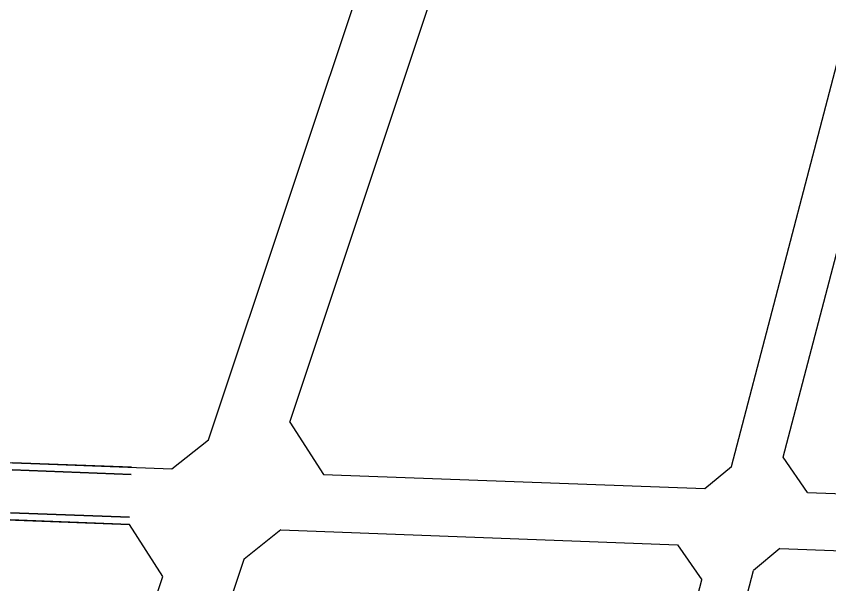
# Model space of a CAD drawing. Extents: x 0 to 558779, y 0 to 2762081.
# Drawn here: x 520118.2 to 520459.3, y 2757862.3 to 2758100.9 of the extents above; entities that cross this region are included whole.
import ezdxf

# ---------------------------------------------------------------- set-up
doc = ezdxf.new("R2010")
doc.units = 0
doc.header["$LTSCALE"] = 20
doc.linetypes.add('HIDDEN', pattern=[0.375, 0.25, -0.125])
doc.layers.add('DL-相交规划路', color=161, linetype='Continuous')
doc.layers.add('RD-红线', color=230, linetype='Continuous')

msp = doc.modelspace()

# ---------------------------------------------------------------- linework, layer by layer
at = {"layer": 'DL-相交规划路', "linetype": 'HIDDEN', "lineweight": 35, "ltscale": 10}
for p, q in [((520166.525, 2757911.584), (520035.743, 2757916.457)), ((520166.413, 2757908.586), (520028.998, 2757913.706)), ((520165.743, 2757890.599), (520019.446, 2757896.05)), ((520165.631, 2757887.601), (520020.488, 2757893.009))]:
    msp.add_line(p, q, dxfattribs=at)
at = {"layer": 'RD-红线'}
for points in [[(520232.883, 2757930.472), (520301.434, 2758136.367), (520312.652, 2758158.981), (520328.546, 2758206.719)], [(520439.766, 2757915.801), (520514.776, 2758202.408)], [(520198.792, 2757923.046), (520198.824, 2757923.143), (520266.696, 2758127.001), (520271.273, 2758151.826), (520287.167, 2758199.563)], [(520418.054, 2757911.833), (520492.501, 2758196.29)], [(520232.883, 2757930.472), (520246.957, 2757908.588)], [(520183.452, 2757910.954), (520198.824, 2757923.143)], [(520035.743, 2757916.457), (520183.452, 2757910.954)], [(520449.961, 2757901.024), (520439.766, 2757915.801)], [(520406.966, 2757902.626), (520418.054, 2757911.833)], [(520246.957, 2757908.588), (520406.966, 2757902.626)], [(520449.961, 2757901.024), (520629.103, 2757894.35)], [(520003.489, 2757893.642), (520165.631, 2757887.601)], [(520179.704, 2757865.716), (520165.631, 2757887.601)], [(520229.135, 2757885.235), (520213.764, 2757873.046)], [(520229.135, 2757885.235), (520395.443, 2757879.039)], [(520395.443, 2757879.039), (520405.64, 2757864.274)], [(520438.427, 2757877.437), (520427.336, 2757868.219)], [(520438.427, 2757877.437), (520614.798, 2757870.866)], [(520181.201, 2757764.257), (520187.303, 2757793.571), (520213.764, 2757873.046), (520213.796, 2757873.143)], [(520380.394, 2757688.051), (520380.394, 2757688.051), (520427.336, 2757868.219)], [(520132.788, 2757735.88), (520144.006, 2757758.494), (520179.704, 2757865.716)], [(520357.584, 2757679.826), (520357.584, 2757679.826), (520405.64, 2757864.274)]]:
    msp.add_lwpolyline(points, dxfattribs=at)

doc.saveas('drawing.dxf')
